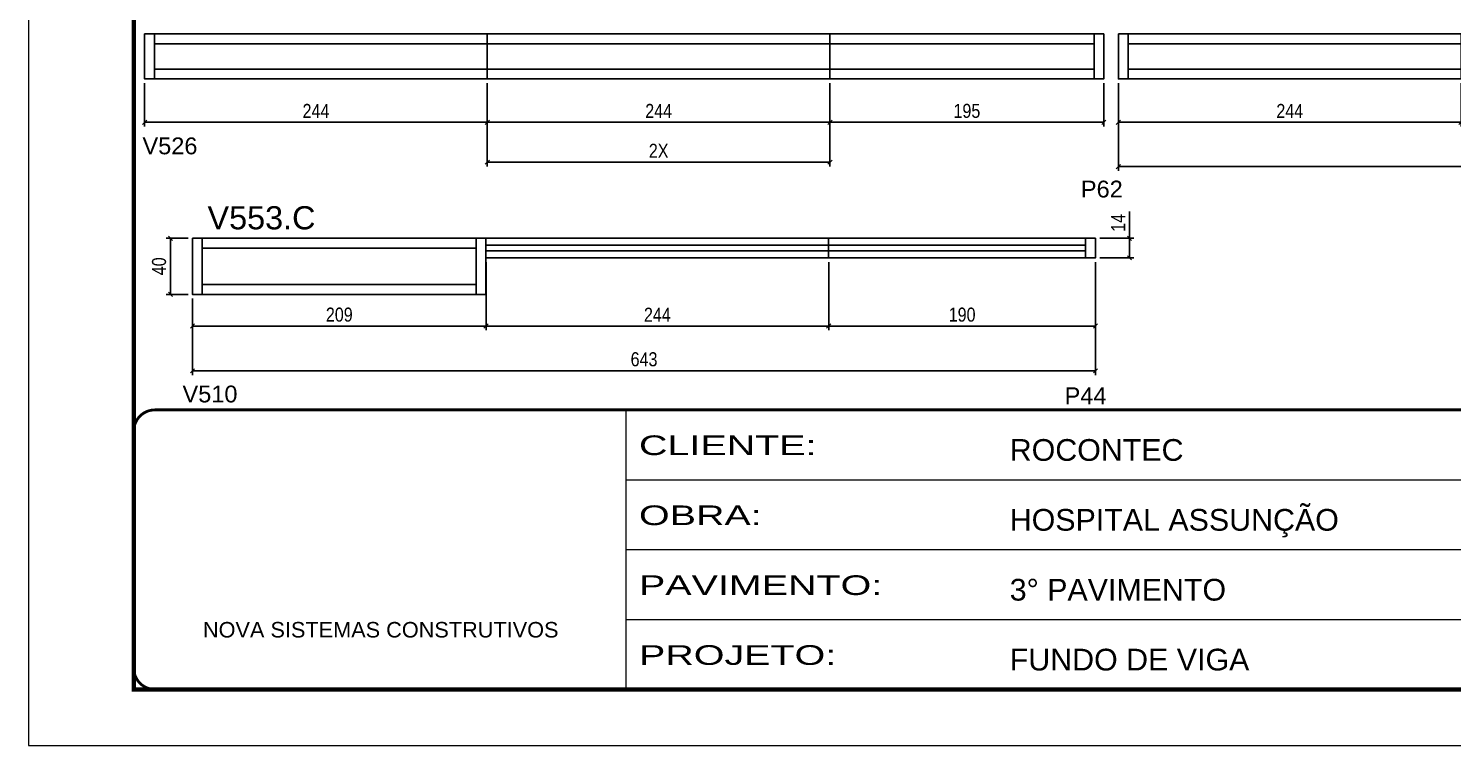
# Model space of a CAD drawing. Extents: x 2216 to 194001, y 226 to 38185.
# Drawn here: x 5400 to 6414, y 1375 to 1886 of the extents above; entities that cross this region are included whole.
import ezdxf

# ---------------------------------------------------------------- set-up
doc = ezdxf.new("R2010")
doc.units = 0
doc.linetypes.add('CONTINUO', pattern=[0])
doc.linetypes.add('DASHED', pattern=[0.75, 0.5, -0.25])
for name, color, linetype in [('5', 5, 'Continuous'), ('COTA', 241, 'Continuous'), ('NOMENCLATURA', 7, 'Continuous'), ('Painéis', 200, 'Continuous'), ('SARR_2.2x7', 40, 'Continuous'), ('SARR_EDITAR', 141, 'Continuous')]:
    doc.layers.add(name, color=color, linetype=linetype)
for name, color, linetype, lineweight in [('Folhas', 255, 'Continuous', 9), ('Romaneio', 3, 'Continuous', 13), ('SARRAFO DE PRESSAO', 251, 'DASHED', 9)]:
    doc.layers.add(name, color=color, linetype=linetype, lineweight=lineweight)
doc.styles.add('ARIAL', font='arial.ttf')
doc.styles.add('COTA TECNICA-50', font='techl___.ttf', dxfattribs={"height": 10})
doc.styles.get("Standard").update_dxf_attribs({"font": 'arial.ttf'})
doc.styles.add('Tecnologia', font='')
doc.styles.get('Tecnologia').set_extended_font_data('Forgotten Futurist')
doc.dimstyles.new('COTA PAINEL-50', dxfattribs={"dimtxt": 10, "dimasz": 3, "dimexe": 3, "dimexo": 3, "dimgap": 3, "dimtad": 1, "dimdec": 1, "dimzin": 12, "dimdsep": 46, "dimtxsty": 'COTA TECNICA-50', "dimblk1": 'OBLIQUE', "dimblk2": 'OBLIQUE', "dimsah": 1, "dimcen": 0.9, "dimclrd": 4, "dimclre": 4, "dimclrt": 240, "dimadec": 1, "dimazin": 3, "dimtfac": 1, "dimtdec": 1, "dimtmove": 0, "dimatfit": 3, "dimfxl": 1, "dimtolj": 1, "dimtzin": 12, "dimarcsym": 0})

# ---------------------------------------------------------------- blocks, each defined once
blk = doc.blocks.new('9999999999')
at = {"color": 30, "linetype": 'CONTINUO'}
for p, q in [((98564.6, 34230.2), (98564.6, 34429.4)), ((98564.6, 34379.6), (99584, 34379.6)), ((98564.6, 34329.8), (99488, 34329.8)), ((98564.6, 34280), (99488, 34280))]:
    blk.add_line(p, q, dxfattribs=at)
at = {"color": 30, "linetype": 'CONTINUO', "const_width": 2}
blk.add_lwpolyline([(99584, 34230.2), (99584, 34414.4, 0.414214), (99569, 34429.4), (98229, 34429.4, 0.414214), (98214, 34414.4), (98214, 34245.2, 0.414214), (98229, 34230.2), (99584, 34230.2)], format="xyb", dxfattribs=at)
at = {"layer": 'Folhas'}
blk.add_lwpolyline([(98139, 34190.2), (99624, 34190.2), (99624, 35240.2), (98139, 35240.2)], close=True, dxfattribs=at)
at = {"layer": 'Folhas', "color": 30, "const_width": 3}
blk.add_lwpolyline([(98214, 34230.2), (99584, 34230.2), (99584, 35200.2), (98214, 35200.2)], close=True, dxfattribs=at)
at = {"color": 7, "linetype": 'Continuous', "ltscale": 5, "style": 'ARIAL'}
for s, height, p in [('ROCONTEC', 15.48, (98837.7, 34393.1)), ('HOSPITAL ASSUNÇÃO', 15.483, (98837.7, 34343.3)), ('3° PAVIMENTO', 15.483, (98837.7, 34293.5)), ('NOVA SISTEMAS CONSTRUTIVOS', 11.059, (98263.2, 34267.2)), ('FUNDO DE VIGA', 15.483, (98837.7, 34243.7))]:
    blk.add_text(s, height=height, dxfattribs=at).set_placement(p)
at = {"layer": 'Folhas', "color": 7, "style": 'Tecnologia', "width": 1.5}
for s, p in [('CLIENTE:', (98573.7, 34397.2)), ('OBRA:', (98573.7, 34347.3)), ('PAVIMENTO:', (98573.7, 34297.5)), ('PROJETO:', (98573.7, 34247.7))]:
    blk.add_text(s, height=14, dxfattribs=at).set_placement(p)
blk = doc.blocks.new('_Oblique')
at = {"color": 0, "linetype": 'ByBlock', "lineweight": -2}
blk.add_line((-0.5, -0.5), (0.5, 0.5), dxfattribs=at)
blk = doc.blocks.new('*D107')
at = {"layer": 'COTA', "color": 4, "linetype": 'ByBlock', "lineweight": -2, "transparency": 16777216}
for p, q in [((5516.5, 1693.2), (5516.5, 1670.6)), ((5725.5, 1693.2), (5725.5, 1670.6)), ((5516.5, 1673.6), (5725.5, 1673.6))]:
    blk.add_line(p, q, dxfattribs=at)
at = {"layer": 'Defpoints', "color": 0, "linetype": 'ByBlock', "transparency": 16777216}
for p in [(5516.5, 1696.2), (5725.5, 1696.2), (5725.5, 1673.6)]:
    blk.add_point(p, dxfattribs=at)
at = {"layer": 'COTA', "color": 4, "linetype": 'ByBlock', "lineweight": -2, "transparency": 16777216, "xscale": 3, "yscale": 3, "zscale": 3, "rotation": 180}
blk.add_blockref('_Oblique', (5516.5, 1673.6), dxfattribs=at)
at = {"layer": 'COTA', "color": 4, "linetype": 'ByBlock', "lineweight": -2, "transparency": 16777216, "xscale": 3, "yscale": 3, "zscale": 3}
blk.add_blockref('_Oblique', (5725.5, 1673.6), dxfattribs=at)
at = {"layer": 'COTA', "color": 240, "linetype": 'ByBlock', "transparency": 16777216, "insert": (5621, 1681.7), "char_height": 10, "attachment_point": 5, "style": 'COTA TECNICA-50'}
blk.add_mtext('\\A1;209', dxfattribs=at)
blk = doc.blocks.new('*D108')
at = {"layer": 'COTA', "color": 4, "linetype": 'ByBlock', "lineweight": -2, "transparency": 16777216}
for p, q in [((6159.5, 1719.2), (6159.5, 1638.7)), ((5516.5, 1693.2), (5516.5, 1638.7)), ((5516.5, 1641.7), (6159.5, 1641.7))]:
    blk.add_line(p, q, dxfattribs=at)
at = {"layer": 'Defpoints', "color": 0, "linetype": 'ByBlock', "transparency": 16777216}
for p in [(6159.5, 1722.2), (5516.5, 1696.2), (6159.5, 1641.7)]:
    blk.add_point(p, dxfattribs=at)
at = {"layer": 'COTA', "color": 4, "linetype": 'ByBlock', "lineweight": -2, "transparency": 16777216, "xscale": 3, "yscale": 3, "zscale": 3, "rotation": 180}
blk.add_blockref('_Oblique', (5516.5, 1641.7), dxfattribs=at)
at = {"layer": 'COTA', "color": 4, "linetype": 'ByBlock', "lineweight": -2, "transparency": 16777216, "xscale": 3, "yscale": 3, "zscale": 3}
blk.add_blockref('_Oblique', (6159.5, 1641.7), dxfattribs=at)
at = {"layer": 'COTA', "color": 240, "linetype": 'ByBlock', "transparency": 16777216, "insert": (5838, 1649.9), "char_height": 10, "attachment_point": 5, "style": 'COTA TECNICA-50'}
blk.add_mtext('\\A1;643', dxfattribs=at)
blk = doc.blocks.new('*D109')
at = {"layer": 'COTA', "color": 4, "linetype": 'ByBlock', "lineweight": -2, "transparency": 16777216}
for p, q in [((5513.5, 1736.2), (5497.8, 1736.2)), ((5500.8, 1736.2), (5500.8, 1696.2)), ((5513.5, 1696.2), (5497.8, 1696.2))]:
    blk.add_line(p, q, dxfattribs=at)
at = {"layer": 'Defpoints', "color": 0, "linetype": 'ByBlock', "transparency": 16777216}
for p in [(5516.5, 1736.2), (5500.8, 1696.2), (5516.5, 1696.2)]:
    blk.add_point(p, dxfattribs=at)
at = {"layer": 'COTA', "color": 4, "linetype": 'ByBlock', "lineweight": -2, "transparency": 16777216, "xscale": 3, "yscale": 3, "zscale": 3}
for p, rotation in [((5500.8, 1736.2), 90), ((5500.8, 1696.2), 270)]:
    blk.add_blockref('_Oblique', p, dxfattribs=dict(at, rotation=rotation))
at = {"layer": 'COTA', "color": 240, "linetype": 'ByBlock', "transparency": 16777216, "insert": (5492.7, 1716.2), "char_height": 10, "attachment_point": 5, "rotation": 90, "style": 'COTA TECNICA-50'}
blk.add_mtext('\\A1;40', dxfattribs=at)
blk = doc.blocks.new('*D110')
at = {"layer": 'COTA', "color": 4, "linetype": 'ByBlock', "lineweight": -2, "transparency": 16777216}
for p, q in [((6183.7, 1736.2), (6183.7, 1755.3)), ((6162.5, 1736.2), (6186.7, 1736.2)), ((6183.7, 1722.2), (6183.7, 1736.2)), ((6162.5, 1722.2), (6186.7, 1722.2))]:
    blk.add_line(p, q, dxfattribs=at)
at = {"layer": 'Defpoints', "color": 0, "linetype": 'ByBlock', "transparency": 16777216}
for p in [(6159.5, 1736.2), (6183.7, 1736.2), (6159.5, 1722.2)]:
    blk.add_point(p, dxfattribs=at)
at = {"layer": 'COTA', "color": 4, "linetype": 'ByBlock', "lineweight": -2, "transparency": 16777216, "xscale": 3, "yscale": 3, "zscale": 3}
for p, rotation in [((6183.7, 1736.2), 90), ((6183.7, 1722.2), 270)]:
    blk.add_blockref('_Oblique', p, dxfattribs=dict(at, rotation=rotation))
at = {"layer": 'COTA', "color": 240, "linetype": 'ByBlock', "transparency": 16777216, "insert": (6175.6, 1747.2), "char_height": 10, "attachment_point": 5, "rotation": 90, "style": 'COTA TECNICA-50'}
blk.add_mtext('\\A1;14', dxfattribs=at)
blk = doc.blocks.new('*D206')
at = {"layer": 'COTA', "color": 4, "linetype": 'ByBlock', "lineweight": -2, "transparency": 16777216}
for p, q in [((5725.5, 1719.1), (5725.5, 1670.6)), ((5969.5, 1719.1), (5969.5, 1670.6)), ((5725.5, 1673.6), (5969.5, 1673.6))]:
    blk.add_line(p, q, dxfattribs=at)
at = {"layer": 'Defpoints', "color": 0, "linetype": 'ByBlock', "transparency": 16777216}
for p in [(5725.5, 1722.1), (5969.5, 1722.1), (5969.5, 1673.6)]:
    blk.add_point(p, dxfattribs=at)
at = {"layer": 'COTA', "color": 4, "linetype": 'ByBlock', "lineweight": -2, "transparency": 16777216, "xscale": 3, "yscale": 3, "zscale": 3, "rotation": 180}
blk.add_blockref('_Oblique', (5725.5, 1673.6), dxfattribs=at)
at = {"layer": 'COTA', "color": 4, "linetype": 'ByBlock', "lineweight": -2, "transparency": 16777216, "xscale": 3, "yscale": 3, "zscale": 3}
blk.add_blockref('_Oblique', (5969.5, 1673.6), dxfattribs=at)
at = {"layer": 'COTA', "color": 240, "linetype": 'ByBlock', "transparency": 16777216, "insert": (5847.5, 1681.7), "char_height": 10, "attachment_point": 5, "style": 'COTA TECNICA-50'}
blk.add_mtext('\\A1;244', dxfattribs=at)
blk = doc.blocks.new('*D207')
at = {"layer": 'COTA', "color": 4, "linetype": 'ByBlock', "lineweight": -2, "transparency": 16777216}
for p, q in [((5969.5, 1719.2), (5969.5, 1670.6)), ((6159.5, 1719.2), (6159.5, 1670.6)), ((5969.5, 1673.6), (6159.5, 1673.6))]:
    blk.add_line(p, q, dxfattribs=at)
at = {"layer": 'Defpoints', "color": 0, "linetype": 'ByBlock', "transparency": 16777216}
for p in [(5969.5, 1722.2), (6159.5, 1722.2), (6159.5, 1673.6)]:
    blk.add_point(p, dxfattribs=at)
at = {"layer": 'COTA', "color": 4, "linetype": 'ByBlock', "lineweight": -2, "transparency": 16777216, "xscale": 3, "yscale": 3, "zscale": 3, "rotation": 180}
blk.add_blockref('_Oblique', (5969.5, 1673.6), dxfattribs=at)
at = {"layer": 'COTA', "color": 4, "linetype": 'ByBlock', "lineweight": -2, "transparency": 16777216, "xscale": 3, "yscale": 3, "zscale": 3}
blk.add_blockref('_Oblique', (6159.5, 1673.6), dxfattribs=at)
at = {"layer": 'COTA', "color": 240, "linetype": 'ByBlock', "transparency": 16777216, "insert": (6064.5, 1681.7), "char_height": 10, "attachment_point": 5, "style": 'COTA TECNICA-50'}
blk.add_mtext('\\A1;190', dxfattribs=at)
blk = doc.blocks.new('*D268')
at = {"layer": 'Defpoints', "color": 0, "linetype": 'ByBlock', "transparency": 16777216}
for p in [(5970.4, 1849.8), (6165.4, 1849.8), (6165.4, 1818.8)]:
    blk.add_point(p, dxfattribs=at)
at = {"layer": 'Painéis', "color": 4, "linetype": 'ByBlock', "lineweight": -2, "transparency": 16777216}
for p, q in [((5970.4, 1846.8), (5970.4, 1815.8)), ((6165.4, 1846.8), (6165.4, 1815.8)), ((5970.4, 1818.8), (6165.4, 1818.8))]:
    blk.add_line(p, q, dxfattribs=at)
at = {"layer": 'Painéis', "color": 4, "linetype": 'ByBlock', "lineweight": -2, "transparency": 16777216, "xscale": 3, "yscale": 3, "zscale": 3, "rotation": 180}
blk.add_blockref('_Oblique', (5970.4, 1818.8), dxfattribs=at)
at = {"layer": 'Painéis', "color": 4, "linetype": 'ByBlock', "lineweight": -2, "transparency": 16777216, "xscale": 3, "yscale": 3, "zscale": 3}
blk.add_blockref('_Oblique', (6165.4, 1818.8), dxfattribs=at)
at = {"layer": 'Painéis', "color": 240, "linetype": 'ByBlock', "transparency": 16777216, "insert": (6067.9, 1826.9), "char_height": 10, "attachment_point": 5, "style": 'COTA TECNICA-50'}
blk.add_mtext('\\A1;195', dxfattribs=at)
blk = doc.blocks.new('*D269')
at = {"layer": 'Defpoints', "color": 0, "linetype": 'ByBlock', "transparency": 16777216}
for p in [(5482.4, 1849.8), (5726.4, 1849.8), (5726.4, 1818.8)]:
    blk.add_point(p, dxfattribs=at)
at = {"layer": 'Romaneio', "color": 4, "linetype": 'ByBlock', "lineweight": -2, "transparency": 16777216}
for p, q in [((5482.4, 1846.8), (5482.4, 1815.8)), ((5726.4, 1846.8), (5726.4, 1815.8)), ((5482.4, 1818.8), (5726.4, 1818.8))]:
    blk.add_line(p, q, dxfattribs=at)
at = {"layer": 'Romaneio', "color": 4, "linetype": 'ByBlock', "lineweight": -2, "transparency": 16777216, "xscale": 3, "yscale": 3, "zscale": 3, "rotation": 180}
blk.add_blockref('_Oblique', (5482.4, 1818.8), dxfattribs=at)
at = {"layer": 'Romaneio', "color": 4, "linetype": 'ByBlock', "lineweight": -2, "transparency": 16777216, "xscale": 3, "yscale": 3, "zscale": 3}
blk.add_blockref('_Oblique', (5726.4, 1818.8), dxfattribs=at)
at = {"layer": 'Romaneio', "color": 240, "linetype": 'ByBlock', "transparency": 16777216, "insert": (5604.4, 1826.9), "char_height": 10, "attachment_point": 5, "style": 'COTA TECNICA-50'}
blk.add_mtext('\\A1;244', dxfattribs=at)
blk = doc.blocks.new('*D259')
at = {"layer": 'Defpoints', "color": 0, "linetype": 'ByBlock', "transparency": 16777216}
for p in [(5726.4, 1849.8), (5970.4, 1849.8), (5970.4, 1818.8)]:
    blk.add_point(p, dxfattribs=at)
at = {"layer": 'Romaneio', "color": 4, "linetype": 'ByBlock', "lineweight": -2, "transparency": 16777216}
for p, q in [((5726.4, 1846.8), (5726.4, 1815.8)), ((5970.4, 1846.8), (5970.4, 1815.8)), ((5726.4, 1818.8), (5970.4, 1818.8))]:
    blk.add_line(p, q, dxfattribs=at)
at = {"layer": 'Romaneio', "color": 4, "linetype": 'ByBlock', "lineweight": -2, "transparency": 16777216, "xscale": 3, "yscale": 3, "zscale": 3, "rotation": 180}
blk.add_blockref('_Oblique', (5726.4, 1818.8), dxfattribs=at)
at = {"layer": 'Romaneio', "color": 4, "linetype": 'ByBlock', "lineweight": -2, "transparency": 16777216, "xscale": 3, "yscale": 3, "zscale": 3}
blk.add_blockref('_Oblique', (5970.4, 1818.8), dxfattribs=at)
at = {"layer": 'Romaneio', "color": 240, "linetype": 'ByBlock', "transparency": 16777216, "insert": (5848.4, 1826.9), "char_height": 10, "attachment_point": 5, "style": 'COTA TECNICA-50'}
blk.add_mtext('\\A1;244', dxfattribs=at)
blk = doc.blocks.new('*D260')
at = {"layer": 'Defpoints', "color": 0, "linetype": 'ByBlock', "transparency": 16777216}
for p in [(5726.4, 1849.8), (5970.4, 1849.8), (5726.4, 1790.4)]:
    blk.add_point(p, dxfattribs=at)
at = {"layer": 'Painéis', "color": 4, "linetype": 'ByBlock', "lineweight": -2, "transparency": 16777216}
for p, q in [((5726.4, 1846.8), (5726.4, 1787.4)), ((5970.4, 1846.8), (5970.4, 1787.4)), ((5970.4, 1790.4), (5726.4, 1790.4))]:
    blk.add_line(p, q, dxfattribs=at)
at = {"layer": 'Painéis', "color": 4, "linetype": 'ByBlock', "lineweight": -2, "transparency": 16777216, "xscale": 3, "yscale": 3, "zscale": 3, "rotation": 180}
blk.add_blockref('_Oblique', (5726.4, 1790.4), dxfattribs=at)
at = {"layer": 'Painéis', "color": 4, "linetype": 'ByBlock', "lineweight": -2, "transparency": 16777216, "xscale": 3, "yscale": 3, "zscale": 3}
blk.add_blockref('_Oblique', (5970.4, 1790.4), dxfattribs=at)
at = {"layer": 'Painéis', "color": 240, "linetype": 'ByBlock', "transparency": 16777216, "insert": (5848.4, 1798.5), "char_height": 10, "attachment_point": 5, "style": 'COTA TECNICA-50'}
blk.add_mtext('\\A1;2X', dxfattribs=at)
blk = doc.blocks.new('*D271')
at = {"layer": 'Defpoints', "color": 0, "linetype": 'ByBlock', "transparency": 16777216}
for p in [(6175.8, 1849.8), (6419.8, 1849.8), (6419.8, 1818.8)]:
    blk.add_point(p, dxfattribs=at)
at = {"layer": 'Romaneio', "color": 4, "linetype": 'ByBlock', "lineweight": -2, "transparency": 16777216}
for p, q in [((6175.8, 1846.8), (6175.8, 1815.8)), ((6419.8, 1846.8), (6419.8, 1815.8)), ((6175.8, 1818.8), (6419.8, 1818.8))]:
    blk.add_line(p, q, dxfattribs=at)
at = {"layer": 'Romaneio', "color": 4, "linetype": 'ByBlock', "lineweight": -2, "transparency": 16777216, "xscale": 3, "yscale": 3, "zscale": 3, "rotation": 180}
blk.add_blockref('_Oblique', (6175.8, 1818.8), dxfattribs=at)
at = {"layer": 'Romaneio', "color": 4, "linetype": 'ByBlock', "lineweight": -2, "transparency": 16777216, "xscale": 3, "yscale": 3, "zscale": 3}
blk.add_blockref('_Oblique', (6419.8, 1818.8), dxfattribs=at)
at = {"layer": 'Romaneio', "color": 240, "linetype": 'ByBlock', "transparency": 16777216, "insert": (6297.8, 1826.9), "char_height": 10, "attachment_point": 5, "style": 'COTA TECNICA-50'}
blk.add_mtext('\\A1;244', dxfattribs=at)
blk = doc.blocks.new('*D262')
at = {"layer": 'Defpoints', "color": 0, "linetype": 'ByBlock', "transparency": 16777216}
for p in [(6175.8, 1849.8), (6807.8, 1849.8), (6175.8, 1787.2)]:
    blk.add_point(p, dxfattribs=at)
at = {"layer": 'Painéis', "color": 4, "linetype": 'ByBlock', "lineweight": -2, "transparency": 16777216}
for p, q in [((6175.8, 1846.8), (6175.8, 1784.2)), ((6807.8, 1846.8), (6807.8, 1784.2)), ((6807.8, 1787.2), (6175.8, 1787.2))]:
    blk.add_line(p, q, dxfattribs=at)
at = {"layer": 'Painéis', "color": 4, "linetype": 'ByBlock', "lineweight": -2, "transparency": 16777216, "xscale": 3, "yscale": 3, "zscale": 3, "rotation": 180}
blk.add_blockref('_Oblique', (6175.8, 1787.2), dxfattribs=at)
at = {"layer": 'Painéis', "color": 4, "linetype": 'ByBlock', "lineweight": -2, "transparency": 16777216, "xscale": 3, "yscale": 3, "zscale": 3}
blk.add_blockref('_Oblique', (6807.8, 1787.2), dxfattribs=at)
at = {"layer": 'Painéis', "color": 240, "linetype": 'ByBlock', "transparency": 16777216, "insert": (6491.8, 1795.4), "char_height": 10, "attachment_point": 5, "style": 'COTA TECNICA-50'}
blk.add_mtext('\\A1;632', dxfattribs=at)

msp = doc.modelspace()

# ---------------------------------------------------------------- linework, layer by layer
at = {"layer": 'Painéis', "linetype": 'ByBlock'}
msp.add_line((5725.46, 1722.16), (5725.46, 1736.14), dxfattribs=at)
at = {"layer": 'Painéis', "linetype": 'Continuous'}
for points in [[(5482.36, 1881.77), (5726.36, 1881.77), (5726.36, 1849.77), (5482.36, 1849.77)], [(5726.36, 1881.77), (5970.36, 1881.77), (5970.36, 1849.77), (5726.36, 1849.77)], [(6175.77, 1881.77), (6419.77, 1881.77), (6419.77, 1849.77), (6175.77, 1849.77)], [(5725.46, 1736.14), (5969.46, 1736.14), (5969.46, 1722.14), (5725.46, 1722.14)]]:
    msp.add_lwpolyline(points, close=True, dxfattribs=at)
at = {"layer": 'Painéis', "linetype": 'ByBlock'}
msp.add_lwpolyline([(5970.36, 1881.77), (6165.4, 1881.77), (6165.4, 1849.77), (5970.36, 1849.77)], close=True, dxfattribs=at)
msp.add_lwpolyline([(5516.46, 1736.16), (5516.47, 1696.16), (5725.46, 1696.16), (5725.46, 1722.16), (6159.46, 1722.16), (6159.46, 1736.16), (5516.46, 1736.13)], dxfattribs=at)
at = {"layer": 'SARR_2.2x7', "linetype": 'Continuous'}
for p, q in [((5489.36, 1881.77), (5489.36, 1849.77)), ((6158.42, 1881.77), (6158.42, 1849.77)), ((6182.77, 1881.77), (6182.77, 1849.77)), ((5726.36, 1874.77), (5489.36, 1874.77)), ((5970.36, 1874.77), (5726.36, 1874.77)), ((5970.36, 1874.77), (6158.42, 1874.77)), ((6419.77, 1874.77), (6182.77, 1874.77)), ((5489.36, 1856.77), (5726.36, 1856.77)), ((5726.36, 1856.77), (5970.36, 1856.77)), ((6158.42, 1856.77), (5970.36, 1856.77)), ((6182.77, 1856.77), (6419.77, 1856.77)), ((5523.47, 1736.16), (5523.47, 1696.16)), ((5718.46, 1736.16), (5718.46, 1696.16)), ((6152.46, 1736.14), (6152.46, 1722.14)), ((5718.46, 1729.16), (5523.47, 1729.16)), ((5523.47, 1703.16), (5718.46, 1703.16))]:
    msp.add_line(p, q, dxfattribs=at)
at = {"layer": 'SARR_EDITAR', "linetype": 'Continuous'}
for p, q in [((5969.46, 1731.14), (5725.46, 1731.14)), ((5725.46, 1727.14), (5969.46, 1727.14)), ((6152.46, 1731.14), (5969.46, 1731.14)), ((5969.46, 1727.14), (6152.46, 1727.14))]:
    msp.add_line(p, q, dxfattribs=at)

# ---------------------------------------------------------------- block references
at = {"layer": 'SARRAFO DE PRESSAO', "color": 6, "linetype": 'ByBlock'}
msp.add_blockref('9999999999', (-92739.29, -32815.53), dxfattribs=at)

# ---------------------------------------------------------------- texts
at = {"layer": '5', "linetype": 'Continuous'}
for s, p in [('V526', (5480.86, 1796.01)), ('P62', (6149.07, 1765.24)), ('V510', (5509.36, 1619.19)), ('P44', (6137.47, 1617.93))]:
    msp.add_text(s, height=12, rotation=359.99996, dxfattribs=at).set_placement(p)
at = {"layer": 'NOMENCLATURA', "linetype": 'Continuous'}
msp.add_text('V553.C', height=16.5, dxfattribs=at).set_placement((5527.17, 1742.52))

# ---------------------------------------------------------------- dimensions: what is measured, and where the dimension line sits
at = {"layer": 'COTA', "linetype": 'ByBlock'}
for base, p1, p2, picture, middle in [((6183.7, 1736.16), (6159.46, 1722.16), (6159.46, 1736.16), '*D110', (6175.62, 1747.22)), ((5500.77, 1696.16), (5516.46, 1736.16), (5516.47, 1696.16), '*D109', (5492.66, 1716.16))]:
    dim = msp.add_linear_dim(base=base, p1=p1, p2=p2, angle=90, dimstyle='COTA PAINEL-50', override={"dimarcsym": 1}, dxfattribs=at)
    dim.commit()
    dim.dimension.update_dxf_attribs({"geometry": picture, "text_midpoint": middle})
for base, p1, p2, picture, middle in [((6159.46, 1641.66), (5516.47, 1696.16), (6159.46, 1722.16), '*D108', (5837.96, 1649.88)), ((5969.46, 1673.6), (5725.46, 1722.14), (5969.46, 1722.14), '*D206', (5847.46, 1681.67)), ((6159.46, 1673.6), (5969.46, 1722.16), (6159.46, 1722.16), '*D207', (6064.46, 1681.73)), ((5725.46, 1673.6), (5516.47, 1696.16), (5725.46, 1696.16), '*D107', (5620.96, 1681.73))]:
    dim = msp.add_linear_dim(base=base, p1=p1, p2=p2, dimstyle='COTA PAINEL-50', override={"dimarcsym": 1}, dxfattribs=at)
    dim.commit()
    dim.dimension.update_dxf_attribs({"geometry": picture, "text_midpoint": middle})
at = {"layer": 'Painéis', "linetype": 'ByBlock'}
dim = msp.add_linear_dim(base=(5726.36, 1790.45), p1=(5970.36, 1849.77), p2=(5726.36, 1849.77), text='2X', dimstyle='COTA PAINEL-50', override={"dimarcsym": 1}, dxfattribs=at)
dim.commit()
dim.dimension.update_dxf_attribs({"geometry": '*D260', "text_midpoint": (5848.36, 1798.5)})
for base, p1, p2, picture, middle in [((6165.4, 1818.78), (5970.36, 1849.77), (6165.4, 1849.77), '*D268', (6067.88, 1826.92)), ((6175.77, 1787.21), (6807.8, 1849.77), (6175.77, 1849.77), '*D262', (6491.79, 1795.43))]:
    dim = msp.add_linear_dim(base=base, p1=p1, p2=p2, dimstyle='COTA PAINEL-50', override={"dimarcsym": 1}, dxfattribs=at)
    dim.commit()
    dim.dimension.update_dxf_attribs({"geometry": picture, "text_midpoint": middle})
at = {"layer": 'Romaneio', "linetype": 'ByBlock'}
for p1, p2, picture, middle in [((5482.36, 1849.77), (5726.36, 1849.77), '*D269', (5604.36, 1826.85)), ((5726.36, 1849.77), (5970.36, 1849.77), '*D259', (5848.36, 1826.85)), ((6175.77, 1849.77), (6419.77, 1849.77), '*D271', (6297.77, 1826.85))]:
    dim = msp.add_aligned_dim(p1=p1, p2=p2, distance=-30.99, dimstyle='COTA PAINEL-50', override={"dimarcsym": 1}, dxfattribs=at)
    dim.commit()
    dim.dimension.update_dxf_attribs({"geometry": picture, "text_midpoint": middle})

doc.saveas('drawing.dxf')
